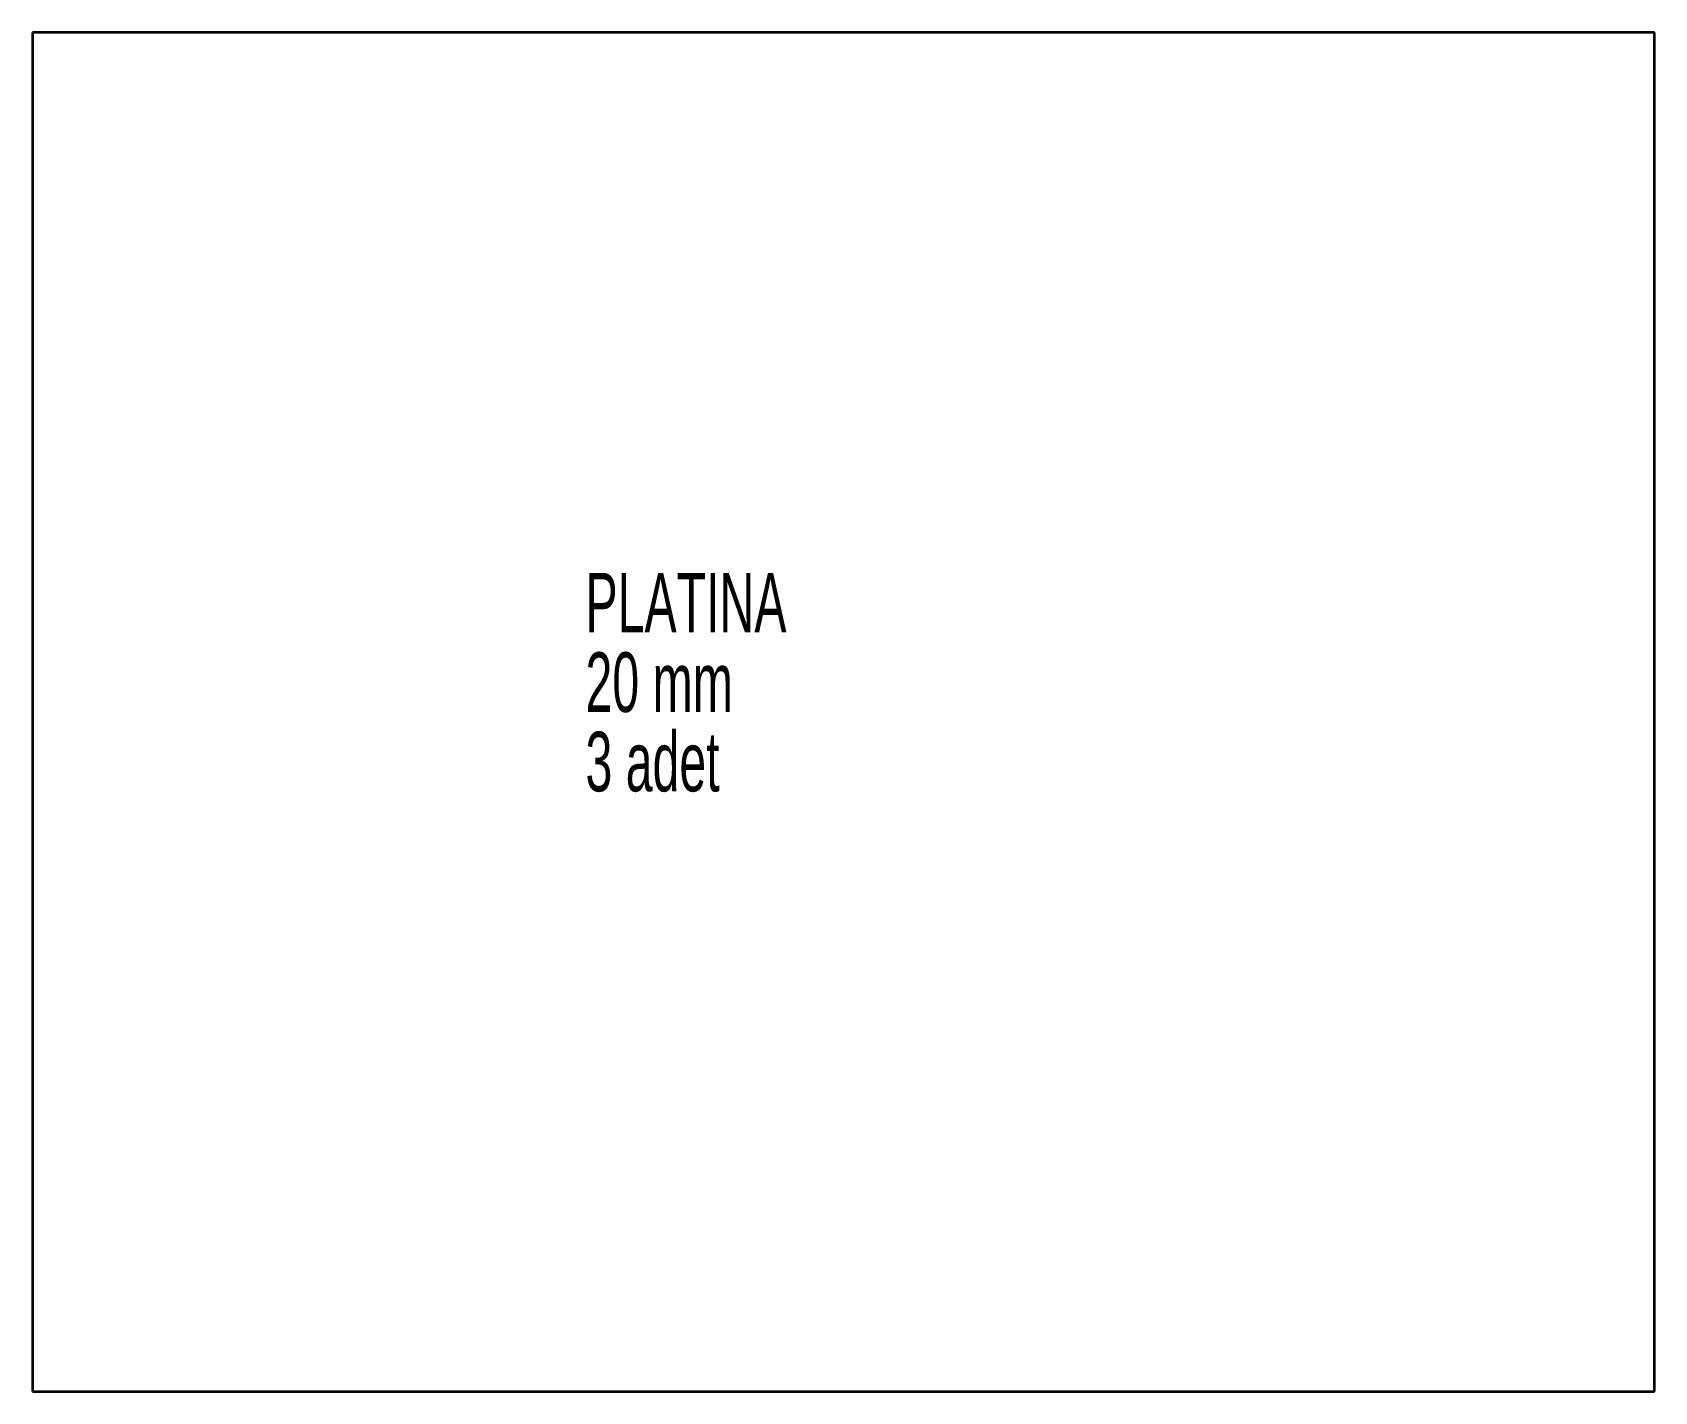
# Model space of a CAD drawing. Header units: millimetres. Extents: x 9 to 225, y 15 to 196.
import ezdxf

# ---------------------------------------------------------------- set-up
doc = ezdxf.new("R2010")
doc.units = ezdxf.units.MM
doc.styles.add('SLDTEXTSTYLE0', font='TXT', dxfattribs={"width": 0.605})

# ---------------------------------------------------------------- blocks, each defined once
blk = doc.blocks.new('SW_NOTE_0')
at = {"color": 0, "linetype": 'Continuous', "lineweight": 0, "char_height": 7.938, "attachment_point": 1, "style": 'SLDTEXTSTYLE0'}
for s, insert in [('PLATINA', (0, 10.23)), ('20 mm', (0, -0.35)), ('3 adet', (0, -10.93))]:
    blk.add_mtext(s, dxfattribs=dict(at, insert=insert))

msp = doc.modelspace()

# ---------------------------------------------------------------- linework, layer by layer
at = {"color": 7, "linetype": 'Continuous', "lineweight": 35}
for p, q in [((225.11, 196.13), (9.11, 196.13)), ((9.11, 196.13), (9.11, 15.13)), ((225.11, 15.13), (225.11, 196.13)), ((9.11, 15.13), (225.11, 15.13))]:
    msp.add_line(p, q, dxfattribs=at)

# ---------------------------------------------------------------- block references
at = {"color": 7, "linetype": 'Continuous', "lineweight": 0}
msp.add_blockref('SW_NOTE_0', (82.76, 113.93), dxfattribs=at)

doc.saveas('drawing.dxf')
